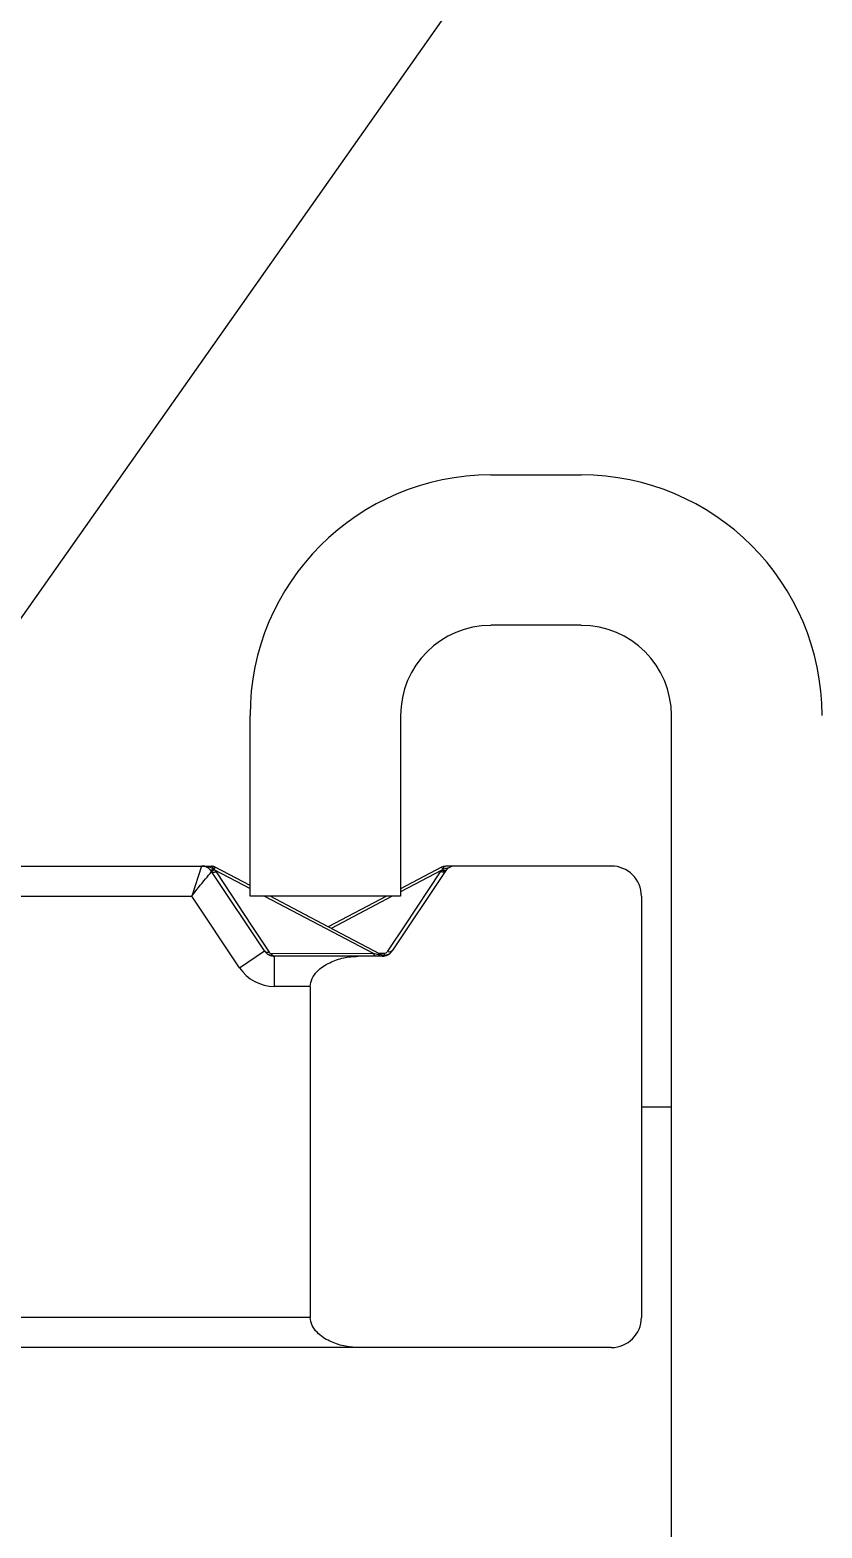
# Model space of a CAD drawing. Extents: x 1725261 to 1937680, y 860327 to 1571294.
# Drawn here: x 1856727.4 to 1856880.2, y 1252025.4 to 1252314.5 of the extents above; entities that cross this region are included whole.
import ezdxf

# ---------------------------------------------------------------- set-up
doc = ezdxf.new("R2010")
doc.units = 0
doc.header["$LTSCALE"] = 1000
doc.header["$MEASUREMENT"] = 0
doc.styles.get("Standard").update_dxf_attribs({"font": 'gbenor.shx', "bigfont": 'gbcbig.shx'})
doc.dimstyles.get("Standard").update_dxf_attribs({"dimtxt": 0.18, "dimasz": 0.18, "dimexe": 0.18, "dimexo": 0.0625, "dimgap": 0.09, "dimtad": 0, "dimtih": 1, "dimtoh": 1, "dimdec": 4, "dimzin": 0, "dimdsep": 46, "dimtxsty": 'Standard', "dimcen": 0.09, "dimadec": 0, "dimazin": 0, "dimtfac": 1, "dimtdec": 4, "dimtofl": 0, "dimtmove": 0, "dimatfit": 3, "dimfxl": 0, "dimtolj": 1, "dimtzin": 0, "dimarcsym": 0})

msp = doc.modelspace()

# ---------------------------------------------------------------- linework, layer by layer
at = {"linetype": 'Continuous'}
for p, q in [((1856816.35, 1252228.65), (1856833.78, 1252228.65)), ((1856833.78, 1252199.61), (1856816.35, 1252199.61)), ((1856769.89, 1252147.34), (1856769.89, 1252182.18)), ((1856798.93, 1252182.18), (1856798.93, 1252147.34)), ((1856851.2, 1251798.86), (1856851.2, 1252182.18)), ((1856523.71, 1252153.14), (1856762.37, 1252153.14)), ((1856760.51, 1252153.14), (1856758.65, 1252147.34)), ((1856762.3, 1252152.35), (1856762.21, 1252152.4)), ((1856762.37, 1252152.34), (1856762.3, 1252152.35)), ((1856772.68, 1252136.75), (1856762.45, 1252152.11)), ((1856762.72, 1252152.26), (1856763.06, 1252152.39)), ((1856762.92, 1252152.47), (1856763.2, 1252152.95)), ((1856762.94, 1252152.48), (1856763, 1252152.44)), ((1856763, 1252152.44), (1856763.06, 1252152.39)), ((1856763.06, 1252152.39), (1856769.89, 1252148.8)), ((1856769.89, 1252149.4), (1856763.19, 1252152.94)), ((1856763.34, 1252152.01), (1856770.24, 1252141.56)), ((1856807.53, 1252152.11), (1856797.3, 1252136.75)), ((1856806.82, 1252152.94), (1856798.93, 1252148.77)), ((1856806.88, 1252152.35), (1856798.93, 1252148.16)), ((1856799.74, 1252141.62), (1856806.64, 1252152.02)), ((1856806.88, 1252152.35), (1856807.06, 1252152.49)), ((1856807.23, 1252152.23), (1856806.88, 1252152.35)), ((1856807.19, 1252152.78), (1856807.09, 1252152.57)), ((1856809.29, 1252153.14), (1856807.63, 1252153.14)), ((1856808.86, 1252153.14), (1856807.67, 1252153.14)), ((1856807.84, 1252152.73), (1856808.47, 1252152.94)), ((1856839.58, 1252153.14), (1856809.46, 1252153.14)), ((1856525.58, 1252147.34), (1856758.65, 1252147.34)), ((1856767.85, 1252133.53), (1856758.65, 1252147.34)), ((1856798.93, 1252147.34), (1856769.89, 1252147.34)), ((1856772.69, 1252147.33), (1856793.64, 1252136.33)), ((1856784.99, 1252141.42), (1856773.8, 1252147.34)), ((1856796.2, 1252147.34), (1856784.99, 1252141.42)), ((1856797.31, 1252147.31), (1856785.55, 1252141.12)), ((1856845.39, 1252147.34), (1856845.39, 1252066.02)), ((1856770.24, 1252141.56), (1856773.19, 1252137.08)), ((1856794.99, 1252136.13), (1856784.99, 1252141.42)), ((1856796.75, 1252137.11), (1856799.74, 1252141.62)), ((1856773.19, 1252137.08), (1856773.56, 1252136.53)), ((1856796.41, 1252136.6), (1856796.62, 1252136.91)), ((1856796.62, 1252136.91), (1856796.75, 1252137.11)), ((1856767.85, 1252133.53), (1856772.68, 1252136.75)), ((1856774.04, 1252136.27), (1856793.64, 1252136.33)), ((1856774.62, 1252129.91), (1856774.62, 1252135.72)), ((1856795.36, 1252135.72), (1856774.62, 1252135.72)), ((1856793.64, 1252136.33), (1856794.18, 1252136.2)), ((1856794.18, 1252136.2), (1856794.34, 1252136.16)), ((1856794.34, 1252136.16), (1856794.64, 1252136.09)), ((1856794.6, 1252136.34), (1856795.93, 1252136.34)), ((1856794.81, 1252135.93), (1856794.64, 1252136.09)), ((1856795.77, 1252136), (1856795.93, 1252136.34)), ((1856796.8, 1252136.55), (1856796.41, 1252136.6)), ((1856781.5, 1252129.91), (1856774.62, 1252129.91)), ((1856781.5, 1252129.91), (1856781.5, 1252066.02)), ((1856845.39, 1252106.68), (1856851.2, 1252106.68)), ((1856781.5, 1252066.02), (1856438.83, 1252066.02)), ((1856839.58, 1252060.22), (1856444.64, 1252060.22))]:
    msp.add_line(p, q, dxfattribs=at)
for centre, radius, start, end in [((1856816.35, 1252182.18), 46.46, 90, 180), ((1856833.78, 1252182.18), 46.46, 0, 90), ((1856816.35, 1252182.18), 17.42, 90, 180), ((1856833.78, 1252182.18), 17.42, 0, 90), ((1856760.52, 1252147.85), 5.29, 80.5318, 90.0397), ((1856760.51, 1252150.82), 2.32, 33.6901, 90), ((1856760.8, 1252148.98), 4.13, 67.0808, 71.6139), ((1856760.97, 1252149.39), 3.69, 62.2609, 67.0902), ((1856761.09, 1252149.62), 3.42, 61.176, 62.2111), ((1856761.6, 1252152.13), 1.36, 32.6852, 34.7374), ((1856761.18, 1252149.77), 3.24, 57.7436, 61.1962), ((1856761.46, 1252152.03), 1.54, 29.1761, 32.7458), ((1856761.6, 1252152.11), 1.37, 24.8124, 29.1852), ((1856761.75, 1252152.18), 1.21, 19.6457, 24.8196), ((1856761.89, 1252152.23), 1.07, 13.0088, 19.662), ((1856759.96, 1252149.79), 4.05, 33.3657, 39.9733), ((1856810.04, 1252149.76), 4.09, 140.7761, 146.4499), ((1856827.65, 1252084.68), 70.87, 106.6154, 106.8895), ((1856808.2, 1252152.17), 1.18, 160.2304, 163.9636), ((1856799.7, 1252178.33), 26.86, 286.6266, 287.6315), ((1856809.46, 1252150.82), 2.32, 90, 146.3099), ((1856839.58, 1252147.34), 5.81, 0, 90), ((1856774.62, 1252138.04), 2.32, 213.6901, 270), ((1856774.17, 1252137.67), 1.74, 242.3724, 264.9828), ((1856794.8, 1252136.79), 0.719, 256.9317, 262.7384), ((1856795.81, 1252137.67), 1.74, 242.1358, 297.4642), ((1856795.36, 1252138.04), 2.32, 270, 326.3099), ((1856794.89, 1252136.57), 1.05, 323.4647, 326.9897), ((1856774.62, 1252138.04), 8.13, 213.6901, 270), ((1856839.58, 1252066.02), 5.81, 270, 0)]:
    msp.add_arc(centre, radius, start, end, dxfattribs=at)
for points, knots in [([(1856758.65, 1252147.34), (1856759.53, 1252148.45), (1856760.75, 1252150.08), (1856762.11, 1252151.6), (1856762.45, 1252152.11)], [0, 0, 0, 0, 0.698346, 1, 1, 1, 1]), ([(1856762.29, 1252152.32), (1856762.35, 1252152.24), (1856762.53, 1252152.22), (1856762.67, 1252152.25), (1856762.72, 1252152.26)], [0, 0, 0, 0, 0.671481, 1, 1, 1, 1]), ([(1856762.94, 1252152.48), (1856762.89, 1252152.45), (1856762.7, 1252152.39), (1856762.51, 1252152.33), (1856762.37, 1252152.34)], [0, 0, 0, 0, 0.307942, 1, 1, 1, 1]), ([(1856762.66, 1252153.12), (1856762.62, 1252153.12), (1856762.53, 1252153.11), (1856762.45, 1252153.08), (1856762.41, 1252153.06)], [0, 0, 0, 0, 0.48312, 1, 1, 1, 1]), ([(1856762.64, 1252151.97), (1856762.68, 1252151.96), (1856762.92, 1252151.91), (1856763.16, 1252151.96), (1856763.34, 1252152.01)], [0, 0, 0, 0, 0.201666, 1, 1, 1, 1]), ([(1856807.34, 1252151.97), (1856807.3, 1252151.96), (1856807.06, 1252151.92), (1856806.82, 1252151.97), (1856806.64, 1252152.02)], [0, 0, 0, 0, 0.200998, 1, 1, 1, 1]), ([(1856806.82, 1252152.94), (1856806.79, 1252152.91), (1856807, 1252152.74), (1856807, 1252152.6), (1856807.06, 1252152.49)], [0, 0, 0, 0, 0.259642, 1, 1, 1, 1]), ([(1856807.64, 1252153.14), (1856807.5, 1252153.14), (1856807.32, 1252153), (1856807.22, 1252152.84), (1856807.19, 1252152.78)], [0, 0, 0, 0, 0.684585, 1, 1, 1, 1]), ([(1856807.67, 1252152.29), (1856807.6, 1252152.21), (1856807.42, 1252152.19), (1856807.28, 1252152.21), (1856807.23, 1252152.23)], [0, 0, 0, 0, 0.67298, 1, 1, 1, 1]), ([(1856807.36, 1252153.12), (1856807.4, 1252153.12), (1856807.48, 1252153.11), (1856807.56, 1252153.08), (1856807.6, 1252153.06)], [0, 0, 0, 0, 0.483166, 1, 1, 1, 1]), ([(1856772.68, 1252136.75), (1856772.72, 1252136.7), (1856772.95, 1252136.48), (1856773.32, 1252136.48), (1856773.56, 1252136.53)], [0, 0, 0, 0, 0.206816, 1, 1, 1, 1]), ([(1856774.62, 1252135.72), (1856774.56, 1252135.72), (1856774.29, 1252135.79), (1856774.13, 1252136.07), (1856774.04, 1252136.27)], [0, 0, 0, 0, 0.198838, 1, 1, 1, 1]), ([(1856781.5, 1252129.91), (1856781.5, 1252130.96), (1856782.62, 1252132.97), (1856785.18, 1252134.58), (1856787.92, 1252135.51), (1856789.8, 1252135.72), (1856790.72, 1252135.72)], [0, 0, 0, 0, 0.268529, 0.521802, 0.764472, 1, 1, 1, 1]), ([(1856794.24, 1252135.72), (1856794.18, 1252135.72), (1856793.88, 1252135.8), (1856793.73, 1252136.11), (1856793.64, 1252136.33)], [0, 0, 0, 0, 0.195592, 1, 1, 1, 1]), ([(1856794.71, 1252136.08), (1856794.76, 1252136.08), (1856794.82, 1252136.07), (1856795.03, 1252136.11), (1856794.99, 1252136.13)], [0, 0, 0, 0, 0.501408, 1, 1, 1, 1]), ([(1856790.72, 1252060.22), (1856789.8, 1252060.22), (1856787.92, 1252060.42), (1856785.18, 1252061.36), (1856782.62, 1252062.97), (1856781.5, 1252064.97), (1856781.5, 1252066.02)], [0, 0, 0, 0, 0.235531, 0.478205, 0.731471, 1, 1, 1, 1])]:
    msp.add_open_spline(points, degree=3, knots=knots, dxfattribs=at)
for points in [[(1856762.1, 1252152.9), (1856761.87, 1252152.97), (1856761.63, 1252153.03), (1856761.39, 1252153.07)], [(1856762.37, 1252153.14), (1856762.51, 1252153.14), (1856762.64, 1252153.02), (1856762.72, 1252152.91)], [(1856763.19, 1252152.94), (1856763.02, 1252153.03), (1856762.84, 1252153.12), (1856762.66, 1252153.12)], [(1856806.82, 1252152.94), (1856806.99, 1252153.03), (1856807.17, 1252153.12), (1856807.36, 1252153.12)], [(1856773.56, 1252136.53), (1856773.66, 1252136.38), (1856773.86, 1252136.27), (1856774.04, 1252136.27)], [(1856795.93, 1252136.34), (1856796.05, 1252136.34), (1856796.28, 1252136.41), (1856796.25, 1252136.53)], [(1856797.3, 1252136.75), (1856797.2, 1252136.6), (1856796.98, 1252136.55), (1856796.8, 1252136.55)]]:
    msp.add_open_spline(points, degree=3, dxfattribs=at)

# ---------------------------------------------------------------- leaders
msp.add_leader([(1856700.19, 1252164.76), (1857716.37, 1253608.06)], dimstyle='Standard', override={"dimgap": 20, "dimtad": 0})

doc.saveas('drawing.dxf')
